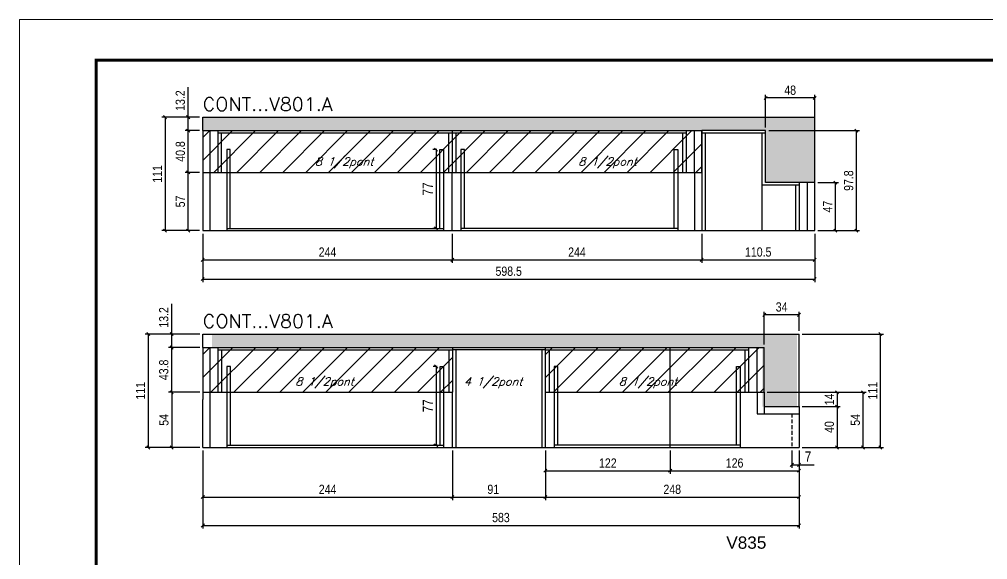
# Model space of a CAD drawing. Extents: x -20960 to -5926, y -2106 to 21915.
# Drawn here: x -9023 to -8077, y 20238 to 20767 of the extents above; entities that cross this region are included whole.
import ezdxf

# ---------------------------------------------------------------- set-up
doc = ezdxf.new("R2010")
doc.units = 0
doc.linetypes.add('DASHED', pattern=[0.75, 0.5, -0.25])
doc.linetypes.add('HIDDEN', pattern=[0.375, 0.25, -0.125])
for name, color, linetype in [('5', 5, 'Continuous'), ('COTA', 241, 'Continuous'), ('Painéis', 200, 'Continuous'), ('Reaproveitamento', 251, 'Continuous'), ('SARR_2.2x7', 40, 'Continuous'), ('SARR_3.5x7', 81, 'Continuous'), ('texto', 7, 'Continuous')]:
    doc.layers.add(name, color=color, linetype=linetype)
for name, color, linetype, lineweight in [('Folhas', 255, 'Continuous', 9), ('SARRAFO DE PRESSAO', 251, 'DASHED', 9), ('Texto Seção', 7, 'Continuous', 15)]:
    doc.layers.add(name, color=color, linetype=linetype, lineweight=lineweight)
doc.styles.add('COTA TECNICA', font='techl___.ttf', dxfattribs={"height": 10})
doc.styles.add('COTA TECNICA-50', font='techl___.ttf', dxfattribs={"height": 9})
doc.styles.add('REGUA-120', font='ROMANS.shx', dxfattribs={"height": 15})
doc.styles.add('Romans', font='romans.shx')
doc.styles.get("Standard").update_dxf_attribs({"font": 'arial.ttf'})
doc.dimstyles.new('COTA PAINEL-50', dxfattribs={"dimtxt": 9, "dimasz": 3, "dimexe": 3, "dimexo": 3, "dimgap": 3, "dimtad": 1, "dimdec": 1, "dimzin": 12, "dimdsep": 46, "dimtxsty": 'COTA TECNICA-50', "dimblk1": 'OBLIQUE', "dimblk2": 'OBLIQUE', "dimsah": 1, "dimcen": 0.9, "dimclrd": 4, "dimclre": 4, "dimclrt": 240, "dimadec": 1, "dimazin": 3, "dimtfac": 1, "dimtdec": 1, "dimtmove": 0, "dimatfit": 3, "dimfxl": 1, "dimtolj": 1, "dimtzin": 12, "dimarcsym": 0})
doc.dimstyles.new('PAINEL', dxfattribs={"dimtxt": 10, "dimasz": 3, "dimexe": 3, "dimexo": 3, "dimgap": 3, "dimtad": 1, "dimdec": 1, "dimzin": 12, "dimdsep": 46, "dimtxsty": 'COTA TECNICA', "dimblk1": 'OBLIQUE', "dimblk2": 'OBLIQUE', "dimsah": 1, "dimcen": 0.9, "dimclrd": 4, "dimclre": 4, "dimclrt": 240, "dimadec": 1, "dimazin": 3, "dimtfac": 1, "dimtdec": 1, "dimtmove": 0, "dimatfit": 3, "dimfxl": 1, "dimtolj": 1, "dimtzin": 12, "dimarcsym": 0})

# ---------------------------------------------------------------- blocks, each defined once
blk = doc.blocks.new('9999999999')
at = {"layer": 'Folhas'}
blk.add_lwpolyline([(98138.98, 34190.21), (99623.98, 34190.21), (99623.98, 35240.21), (98138.98, 35240.21)], close=True, dxfattribs=at)
at = {"layer": 'Folhas', "color": 30, "const_width": 3}
blk.add_lwpolyline([(98213.98, 34230.21), (99583.98, 34230.21), (99583.98, 35200.21), (98213.98, 35200.21)], close=True, dxfattribs=at)
blk = doc.blocks.new('_Oblique')
at = {"color": 0, "linetype": 'ByBlock', "lineweight": -2}
blk.add_line((-0.5, -0.5), (0.5, 0.5), dxfattribs=at)
blk = doc.blocks.new('*D514')
at = {"layer": 'COTA', "color": 4, "lineweight": -2, "transparency": 16777216}
for p, q in [((-8844.23, 20557.12), (-8844.23, 20528.55)), ((-8600.23, 20557.12), (-8600.23, 20528.55)), ((-8844.23, 20531.55), (-8600.23, 20531.55))]:
    blk.add_line(p, q, dxfattribs=at)
at = {"layer": 'Defpoints', "color": 0, "transparency": 16777216}
for p in [(-8844.23, 20560.12), (-8600.23, 20560.12), (-8600.23, 20531.55)]:
    blk.add_point(p, dxfattribs=at)
at = {"layer": 'COTA', "color": 4, "lineweight": -2, "transparency": 16777216, "xscale": 3, "yscale": 3, "zscale": 3, "rotation": 180}
blk.add_blockref('_Oblique', (-8844.23, 20531.55), dxfattribs=at)
at = {"layer": 'COTA', "color": 4, "lineweight": -2, "transparency": 16777216, "xscale": 3, "yscale": 3, "zscale": 3}
blk.add_blockref('_Oblique', (-8600.23, 20531.55), dxfattribs=at)
at = {"layer": 'COTA', "color": 240, "transparency": 16777216, "insert": (-8722.23, 20539.12), "char_height": 9, "attachment_point": 5, "style": 'COTA TECNICA-50'}
blk.add_mtext('\\A1;244', dxfattribs=at)
blk = doc.blocks.new('*D515')
at = {"layer": 'COTA', "color": 4, "lineweight": -2, "transparency": 16777216}
for p, q in [((-8600.23, 20557.12), (-8600.23, 20528.55)), ((-8356.23, 20557.12), (-8356.23, 20528.55)), ((-8600.23, 20531.55), (-8356.23, 20531.55))]:
    blk.add_line(p, q, dxfattribs=at)
at = {"layer": 'Defpoints', "color": 0, "transparency": 16777216}
for p in [(-8600.23, 20560.12), (-8356.23, 20560.12), (-8356.23, 20531.55)]:
    blk.add_point(p, dxfattribs=at)
at = {"layer": 'COTA', "color": 4, "lineweight": -2, "transparency": 16777216, "xscale": 3, "yscale": 3, "zscale": 3, "rotation": 180}
blk.add_blockref('_Oblique', (-8600.23, 20531.55), dxfattribs=at)
at = {"layer": 'COTA', "color": 4, "lineweight": -2, "transparency": 16777216, "xscale": 3, "yscale": 3, "zscale": 3}
blk.add_blockref('_Oblique', (-8356.23, 20531.55), dxfattribs=at)
at = {"layer": 'COTA', "color": 240, "transparency": 16777216, "insert": (-8478.23, 20539.12), "char_height": 9, "attachment_point": 5, "style": 'COTA TECNICA-50'}
blk.add_mtext('\\A1;244', dxfattribs=at)
blk = doc.blocks.new('*D542')
at = {"layer": 'COTA', "color": 4, "lineweight": -2, "ltscale": 25, "transparency": 16777216}
for p, q in [((-8615.23, 20639.32), (-8619.06, 20639.32)), ((-8616.06, 20639.32), (-8616.06, 20562.32)), ((-8615.23, 20562.32), (-8619.06, 20562.32))]:
    blk.add_line(p, q, dxfattribs=at)
at = {"layer": 'Defpoints', "color": 0, "ltscale": 25, "transparency": 16777216}
for p in [(-8612.23, 20639.32), (-8616.06, 20562.32), (-8612.23, 20562.32)]:
    blk.add_point(p, dxfattribs=at)
at = {"layer": 'COTA', "color": 4, "lineweight": -2, "ltscale": 25, "transparency": 16777216, "xscale": 3, "yscale": 3, "zscale": 3}
for p, rotation in [((-8616.06, 20639.32), 90), ((-8616.06, 20562.32), 270)]:
    blk.add_blockref('_Oblique', p, dxfattribs=dict(at, rotation=rotation))
at = {"layer": 'COTA', "color": 240, "ltscale": 25, "transparency": 16777216, "insert": (-8624.13, 20600.82), "char_height": 10, "attachment_point": 5, "rotation": 90, "style": 'COTA TECNICA'}
blk.add_mtext('\\A1;77', dxfattribs=at)
blk = doc.blocks.new('*D516')
at = {"layer": 'COTA', "color": 4, "lineweight": -2, "transparency": 16777216}
for p, q in [((-8844.09, 20344.94), (-8844.09, 20296.38)), ((-8600.09, 20344.94), (-8600.09, 20296.38)), ((-8844.09, 20299.38), (-8600.09, 20299.38))]:
    blk.add_line(p, q, dxfattribs=at)
at = {"layer": 'Defpoints', "color": 0, "transparency": 16777216}
for p in [(-8844.09, 20347.94), (-8600.09, 20347.94), (-8600.09, 20299.38)]:
    blk.add_point(p, dxfattribs=at)
at = {"layer": 'COTA', "color": 4, "lineweight": -2, "transparency": 16777216, "xscale": 3, "yscale": 3, "zscale": 3, "rotation": 180}
blk.add_blockref('_Oblique', (-8844.09, 20299.38), dxfattribs=at)
at = {"layer": 'COTA', "color": 4, "lineweight": -2, "transparency": 16777216, "xscale": 3, "yscale": 3, "zscale": 3}
blk.add_blockref('_Oblique', (-8600.09, 20299.38), dxfattribs=at)
at = {"layer": 'COTA', "color": 240, "transparency": 16777216, "insert": (-8722.09, 20306.95), "char_height": 9, "attachment_point": 5, "style": 'COTA TECNICA-50'}
blk.add_mtext('\\A1;244', dxfattribs=at)
blk = doc.blocks.new('*D517')
at = {"layer": 'COTA', "color": 4, "lineweight": -2, "transparency": 16777216}
for p, q in [((-8509.06, 20344.94), (-8509.06, 20296.38)), ((-8261.09, 20344.94), (-8261.09, 20296.38)), ((-8509.06, 20299.38), (-8261.09, 20299.38))]:
    blk.add_line(p, q, dxfattribs=at)
at = {"layer": 'Defpoints', "color": 0, "transparency": 16777216}
for p in [(-8509.06, 20347.94), (-8261.09, 20347.94), (-8261.09, 20299.38)]:
    blk.add_point(p, dxfattribs=at)
at = {"layer": 'COTA', "color": 4, "lineweight": -2, "transparency": 16777216, "xscale": 3, "yscale": 3, "zscale": 3, "rotation": 180}
blk.add_blockref('_Oblique', (-8509.06, 20299.38), dxfattribs=at)
at = {"layer": 'COTA', "color": 4, "lineweight": -2, "transparency": 16777216, "xscale": 3, "yscale": 3, "zscale": 3}
blk.add_blockref('_Oblique', (-8261.09, 20299.38), dxfattribs=at)
at = {"layer": 'COTA', "color": 240, "transparency": 16777216, "insert": (-8385.07, 20306.97), "char_height": 9, "attachment_point": 5, "style": 'COTA TECNICA-50'}
blk.add_mtext('\\A1;248', dxfattribs=at)
blk = doc.blocks.new('*D543')
at = {"layer": 'COTA', "color": 4, "lineweight": -2, "ltscale": 25, "transparency": 16777216}
for p, q in [((-8615.09, 20427.14), (-8618.91, 20427.14)), ((-8615.91, 20427.14), (-8615.91, 20350.14)), ((-8615.09, 20350.14), (-8618.91, 20350.14))]:
    blk.add_line(p, q, dxfattribs=at)
at = {"layer": 'Defpoints', "color": 0, "ltscale": 25, "transparency": 16777216}
for p in [(-8612.09, 20427.14), (-8615.91, 20350.14), (-8612.09, 20350.14)]:
    blk.add_point(p, dxfattribs=at)
at = {"layer": 'COTA', "color": 4, "lineweight": -2, "ltscale": 25, "transparency": 16777216, "xscale": 3, "yscale": 3, "zscale": 3}
for p, rotation in [((-8615.91, 20427.14), 90), ((-8615.91, 20350.14), 270)]:
    blk.add_blockref('_Oblique', p, dxfattribs=dict(at, rotation=rotation))
at = {"layer": 'COTA', "color": 240, "ltscale": 25, "transparency": 16777216, "insert": (-8623.99, 20388.64), "char_height": 10, "attachment_point": 5, "rotation": 90, "style": 'COTA TECNICA'}
blk.add_mtext('\\A1;77', dxfattribs=at)
blk = doc.blocks.new('*D544')
at = {"layer": 'COTA', "color": 4, "lineweight": -2, "transparency": 16777216}
for p, q in [((-8844.23, 20557.12), (-8844.23, 20509.73)), ((-8245.73, 20557.12), (-8245.73, 20509.73)), ((-8844.23, 20512.73), (-8245.73, 20512.73))]:
    blk.add_line(p, q, dxfattribs=at)
at = {"layer": 'Defpoints', "color": 0, "transparency": 16777216}
for p in [(-8844.23, 20560.12), (-8245.73, 20560.12), (-8245.73, 20512.73)]:
    blk.add_point(p, dxfattribs=at)
at = {"layer": 'COTA', "color": 4, "lineweight": -2, "transparency": 16777216, "xscale": 3, "yscale": 3, "zscale": 3, "rotation": 180}
blk.add_blockref('_Oblique', (-8844.23, 20512.73), dxfattribs=at)
at = {"layer": 'COTA', "color": 4, "lineweight": -2, "transparency": 16777216, "xscale": 3, "yscale": 3, "zscale": 3}
blk.add_blockref('_Oblique', (-8245.73, 20512.73), dxfattribs=at)
at = {"layer": 'COTA', "color": 240, "transparency": 16777216, "insert": (-8544.98, 20520.35), "char_height": 9, "attachment_point": 5, "style": 'COTA TECNICA-50'}
blk.add_mtext('\\A1;598.5', dxfattribs=at)
blk = doc.blocks.new('*D545')
at = {"layer": 'COTA', "color": 4, "lineweight": -2, "transparency": 16777216}
for p, q in [((-8356.23, 20557.12), (-8356.23, 20528.55)), ((-8245.73, 20557.12), (-8245.73, 20528.55)), ((-8356.23, 20531.55), (-8245.73, 20531.55))]:
    blk.add_line(p, q, dxfattribs=at)
at = {"layer": 'Defpoints', "color": 0, "transparency": 16777216}
for p in [(-8356.23, 20560.12), (-8245.73, 20560.12), (-8245.73, 20531.55)]:
    blk.add_point(p, dxfattribs=at)
at = {"layer": 'COTA', "color": 4, "lineweight": -2, "transparency": 16777216, "xscale": 3, "yscale": 3, "zscale": 3, "rotation": 180}
blk.add_blockref('_Oblique', (-8356.23, 20531.55), dxfattribs=at)
at = {"layer": 'COTA', "color": 4, "lineweight": -2, "transparency": 16777216, "xscale": 3, "yscale": 3, "zscale": 3}
blk.add_blockref('_Oblique', (-8245.73, 20531.55), dxfattribs=at)
at = {"layer": 'COTA', "color": 240, "transparency": 16777216, "insert": (-8300.98, 20539.15), "char_height": 9, "attachment_point": 5, "style": 'COTA TECNICA-50'}
blk.add_mtext('\\A1;110.5', dxfattribs=at)
blk = doc.blocks.new('*D546')
at = {"layer": 'COTA', "color": 4, "lineweight": -2, "transparency": 16777216}
for p, q in [((-8290.73, 20657.92), (-8201.91, 20657.92)), ((-8204.91, 20560.12), (-8204.91, 20657.92)), ((-8242.73, 20560.12), (-8201.91, 20560.12))]:
    blk.add_line(p, q, dxfattribs=at)
at = {"layer": 'Defpoints', "color": 0, "transparency": 16777216}
for p in [(-8293.73, 20657.92), (-8204.91, 20657.92), (-8245.73, 20560.12)]:
    blk.add_point(p, dxfattribs=at)
at = {"layer": 'COTA', "color": 4, "lineweight": -2, "transparency": 16777216, "xscale": 3, "yscale": 3, "zscale": 3}
for p, rotation in [((-8204.91, 20657.92), 90), ((-8204.91, 20560.12), 270)]:
    blk.add_blockref('_Oblique', p, dxfattribs=dict(at, rotation=rotation))
at = {"layer": 'COTA', "color": 240, "transparency": 16777216, "insert": (-8212.5, 20609.02), "char_height": 9, "attachment_point": 5, "rotation": 90, "style": 'COTA TECNICA-50'}
blk.add_mtext('\\A1;97.8', dxfattribs=at)
blk = doc.blocks.new('*D547')
at = {"layer": 'COTA', "color": 4, "lineweight": -2, "transparency": 16777216}
for p, q in [((-8847.09, 20445.74), (-8877.55, 20445.74)), ((-8874.55, 20401.94), (-8874.55, 20445.74)), ((-8847.09, 20401.94), (-8877.55, 20401.94))]:
    blk.add_line(p, q, dxfattribs=at)
at = {"layer": 'Defpoints', "color": 0, "transparency": 16777216}
for p in [(-8874.55, 20445.74), (-8844.09, 20445.74), (-8844.09, 20401.94)]:
    blk.add_point(p, dxfattribs=at)
at = {"layer": 'COTA', "color": 4, "lineweight": -2, "transparency": 16777216, "xscale": 3, "yscale": 3, "zscale": 3}
for p, rotation in [((-8874.55, 20445.74), 90), ((-8874.55, 20401.94), 270)]:
    blk.add_blockref('_Oblique', p, dxfattribs=dict(at, rotation=rotation))
at = {"layer": 'COTA', "color": 240, "transparency": 16777216, "insert": (-8882.27, 20423.84), "char_height": 9, "attachment_point": 5, "rotation": 90, "style": 'COTA TECNICA-50'}
blk.add_mtext('\\A1;43.8', dxfattribs=at)
blk = doc.blocks.new('*D548')
at = {"layer": 'COTA', "color": 4, "lineweight": -2, "transparency": 16777216}
for p, q in [((-8847.23, 20617.12), (-8861.44, 20617.12)), ((-8858.44, 20560.12), (-8858.44, 20617.12)), ((-8847.23, 20560.12), (-8861.44, 20560.12))]:
    blk.add_line(p, q, dxfattribs=at)
at = {"layer": 'Defpoints', "color": 0, "transparency": 16777216}
for p in [(-8858.44, 20617.12), (-8844.23, 20617.12), (-8844.23, 20560.12)]:
    blk.add_point(p, dxfattribs=at)
at = {"layer": 'COTA', "color": 4, "lineweight": -2, "transparency": 16777216, "xscale": 3, "yscale": 3, "zscale": 3}
for p, rotation in [((-8858.44, 20617.12), 90), ((-8858.44, 20560.12), 270)]:
    blk.add_blockref('_Oblique', p, dxfattribs=dict(at, rotation=rotation))
at = {"layer": 'COTA', "color": 240, "transparency": 16777216, "insert": (-8866.03, 20588.62), "char_height": 9, "attachment_point": 5, "rotation": 90, "style": 'COTA TECNICA-50'}
blk.add_mtext('\\A1;57', dxfattribs=at)
blk = doc.blocks.new('*D549')
at = {"layer": 'COTA', "color": 4, "lineweight": -2, "transparency": 16777216}
for p, q in [((-8847.23, 20657.92), (-8861.44, 20657.92)), ((-8858.44, 20617.12), (-8858.44, 20657.92)), ((-8847.23, 20617.12), (-8861.44, 20617.12))]:
    blk.add_line(p, q, dxfattribs=at)
at = {"layer": 'Defpoints', "color": 0, "transparency": 16777216}
for p in [(-8858.44, 20657.92), (-8844.23, 20657.92), (-8844.23, 20617.12)]:
    blk.add_point(p, dxfattribs=at)
at = {"layer": 'COTA', "color": 4, "lineweight": -2, "transparency": 16777216, "xscale": 3, "yscale": 3, "zscale": 3}
for p, rotation in [((-8858.44, 20657.92), 90), ((-8858.44, 20617.12), 270)]:
    blk.add_blockref('_Oblique', p, dxfattribs=dict(at, rotation=rotation))
at = {"layer": 'COTA', "color": 240, "transparency": 16777216, "insert": (-8866.05, 20637.52), "char_height": 9, "attachment_point": 5, "rotation": 90, "style": 'COTA TECNICA-50'}
blk.add_mtext('\\A1;40.8', dxfattribs=at)
blk = doc.blocks.new('*D550')
at = {"layer": 'COTA', "color": 4, "lineweight": -2, "transparency": 16777216}
for p, q in [((-8858.44, 20671.12), (-8858.44, 20700.58)), ((-8847.23, 20671.12), (-8861.44, 20671.12)), ((-8858.44, 20657.92), (-8858.44, 20671.12)), ((-8847.23, 20657.92), (-8861.44, 20657.92))]:
    blk.add_line(p, q, dxfattribs=at)
at = {"layer": 'Defpoints', "color": 0, "transparency": 16777216}
for p in [(-8858.44, 20671.12), (-8844.23, 20671.12), (-8844.23, 20657.92)]:
    blk.add_point(p, dxfattribs=at)
at = {"layer": 'COTA', "color": 4, "lineweight": -2, "transparency": 16777216, "xscale": 3, "yscale": 3, "zscale": 3}
for p, rotation in [((-8858.44, 20671.12), 90), ((-8858.44, 20657.92), 270)]:
    blk.add_blockref('_Oblique', p, dxfattribs=dict(at, rotation=rotation))
at = {"layer": 'COTA', "color": 240, "transparency": 16777216, "insert": (-8866.13, 20687.35), "char_height": 9, "attachment_point": 5, "rotation": 90, "style": 'COTA TECNICA-50'}
blk.add_mtext('\\A1;13.2', dxfattribs=at)
blk = doc.blocks.new('*D522')
at = {"layer": 'COTA', "color": 4, "lineweight": -2, "transparency": 16777216}
for p, q in [((-8847.23, 20671.12), (-8884.05, 20671.12)), ((-8881.05, 20671.12), (-8881.05, 20560.12)), ((-8847.23, 20560.12), (-8884.05, 20560.12))]:
    blk.add_line(p, q, dxfattribs=at)
at = {"layer": 'Defpoints', "color": 0, "transparency": 16777216}
for p in [(-8844.23, 20671.12), (-8881.05, 20560.12), (-8844.23, 20560.12)]:
    blk.add_point(p, dxfattribs=at)
at = {"layer": 'COTA', "color": 4, "lineweight": -2, "transparency": 16777216, "xscale": 3, "yscale": 3, "zscale": 3}
for p, rotation in [((-8881.05, 20671.12), 90), ((-8881.05, 20560.12), 270)]:
    blk.add_blockref('_Oblique', p, dxfattribs=dict(at, rotation=rotation))
at = {"layer": 'COTA', "color": 240, "transparency": 16777216, "insert": (-8888.6, 20615.62), "char_height": 9, "attachment_point": 5, "rotation": 90, "style": 'COTA TECNICA-50'}
blk.add_mtext('\\A1;111', dxfattribs=at)
blk = doc.blocks.new('*D551')
at = {"layer": 'COTA', "color": 4, "lineweight": -2, "transparency": 16777216}
for p, q in [((-8242.73, 20607.12), (-8222.54, 20607.12)), ((-8225.54, 20560.12), (-8225.54, 20607.12)), ((-8242.73, 20560.12), (-8222.54, 20560.12))]:
    blk.add_line(p, q, dxfattribs=at)
at = {"layer": 'Defpoints', "color": 0, "transparency": 16777216}
for p in [(-8245.73, 20607.12), (-8225.54, 20607.12), (-8245.73, 20560.12)]:
    blk.add_point(p, dxfattribs=at)
at = {"layer": 'COTA', "color": 4, "lineweight": -2, "transparency": 16777216, "xscale": 3, "yscale": 3, "zscale": 3}
for p, rotation in [((-8225.54, 20607.12), 90), ((-8225.54, 20560.12), 270)]:
    blk.add_blockref('_Oblique', p, dxfattribs=dict(at, rotation=rotation))
at = {"layer": 'COTA', "color": 240, "transparency": 16777216, "insert": (-8233.11, 20583.62), "char_height": 9, "attachment_point": 5, "rotation": 90, "style": 'COTA TECNICA-50'}
blk.add_mtext('\\A1;47', dxfattribs=at)
blk = doc.blocks.new('*D523')
at = {"layer": 'COTA', "color": 4, "lineweight": -2, "transparency": 16777216}
for p, q in [((-8293.73, 20660.92), (-8293.73, 20692.87)), ((-8245.73, 20689.87), (-8293.73, 20689.87)), ((-8245.73, 20610.12), (-8245.73, 20692.87))]:
    blk.add_line(p, q, dxfattribs=at)
at = {"layer": 'Defpoints', "color": 0, "transparency": 16777216}
for p in [(-8293.73, 20689.87), (-8293.73, 20657.92), (-8245.73, 20607.12)]:
    blk.add_point(p, dxfattribs=at)
at = {"layer": 'COTA', "color": 4, "lineweight": -2, "transparency": 16777216, "xscale": 3, "yscale": 3, "zscale": 3, "rotation": 180}
blk.add_blockref('_Oblique', (-8293.73, 20689.87), dxfattribs=at)
at = {"layer": 'COTA', "color": 4, "lineweight": -2, "transparency": 16777216, "xscale": 3, "yscale": 3, "zscale": 3}
blk.add_blockref('_Oblique', (-8245.73, 20689.87), dxfattribs=at)
at = {"layer": 'COTA', "color": 240, "transparency": 16777216, "insert": (-8269.73, 20697.46), "char_height": 9, "attachment_point": 5, "style": 'COTA TECNICA-50'}
blk.add_mtext('\\A1;48', dxfattribs=at)
blk = doc.blocks.new('*D560')
at = {"layer": 'COTA', "color": 4, "lineweight": -2, "transparency": 16777216}
for p, q in [((-8844.09, 20344.94), (-8844.09, 20268.62)), ((-8261.09, 20344.94), (-8261.09, 20268.62)), ((-8844.09, 20271.62), (-8261.09, 20271.62))]:
    blk.add_line(p, q, dxfattribs=at)
at = {"layer": 'Defpoints', "color": 0, "transparency": 16777216}
for p in [(-8844.09, 20347.94), (-8261.09, 20347.94), (-8261.09, 20271.62)]:
    blk.add_point(p, dxfattribs=at)
at = {"layer": 'COTA', "color": 4, "lineweight": -2, "transparency": 16777216, "xscale": 3, "yscale": 3, "zscale": 3, "rotation": 180}
blk.add_blockref('_Oblique', (-8844.09, 20271.62), dxfattribs=at)
at = {"layer": 'COTA', "color": 4, "lineweight": -2, "transparency": 16777216, "xscale": 3, "yscale": 3, "zscale": 3}
blk.add_blockref('_Oblique', (-8261.09, 20271.62), dxfattribs=at)
at = {"layer": 'COTA', "color": 240, "transparency": 16777216, "insert": (-8552.59, 20279.34), "char_height": 9, "attachment_point": 5, "style": 'COTA TECNICA-50'}
blk.add_mtext('\\A1;583', dxfattribs=at)
blk = doc.blocks.new('*D525')
at = {"layer": 'COTA', "color": 4, "lineweight": -2, "transparency": 16777216}
for p, q in [((-8600.09, 20344.94), (-8600.09, 20296.38)), ((-8509.06, 20344.94), (-8509.06, 20296.38)), ((-8600.09, 20299.38), (-8509.06, 20299.38))]:
    blk.add_line(p, q, dxfattribs=at)
at = {"layer": 'Defpoints', "color": 0, "transparency": 16777216}
for p in [(-8600.09, 20347.94), (-8509.06, 20347.94), (-8509.06, 20299.38)]:
    blk.add_point(p, dxfattribs=at)
at = {"layer": 'COTA', "color": 4, "lineweight": -2, "transparency": 16777216, "xscale": 3, "yscale": 3, "zscale": 3, "rotation": 180}
blk.add_blockref('_Oblique', (-8600.09, 20299.38), dxfattribs=at)
at = {"layer": 'COTA', "color": 4, "lineweight": -2, "transparency": 16777216, "xscale": 3, "yscale": 3, "zscale": 3}
blk.add_blockref('_Oblique', (-8509.06, 20299.38), dxfattribs=at)
at = {"layer": 'COTA', "color": 240, "transparency": 16777216, "insert": (-8560.07, 20306.96), "char_height": 9, "attachment_point": 5, "style": 'COTA TECNICA-50'}
blk.add_mtext('\\A1;91', dxfattribs=at)
blk = doc.blocks.new('*D527')
at = {"layer": 'COTA', "color": 4, "lineweight": -2, "transparency": 16777216}
for p, q in [((-8295.09, 20448.74), (-8295.09, 20480.7)), ((-8261.09, 20477.7), (-8295.09, 20477.7)), ((-8261.09, 20461.94), (-8261.09, 20480.7))]:
    blk.add_line(p, q, dxfattribs=at)
at = {"layer": 'Defpoints', "color": 0, "transparency": 16777216}
for p in [(-8295.09, 20477.7), (-8261.09, 20458.94), (-8295.09, 20445.74)]:
    blk.add_point(p, dxfattribs=at)
at = {"layer": 'COTA', "color": 4, "lineweight": -2, "transparency": 16777216, "xscale": 3, "yscale": 3, "zscale": 3, "rotation": 180}
blk.add_blockref('_Oblique', (-8295.09, 20477.7), dxfattribs=at)
at = {"layer": 'COTA', "color": 4, "lineweight": -2, "transparency": 16777216, "xscale": 3, "yscale": 3, "zscale": 3}
blk.add_blockref('_Oblique', (-8261.09, 20477.7), dxfattribs=at)
at = {"layer": 'COTA', "color": 240, "transparency": 16777216, "insert": (-8278.09, 20485.39), "char_height": 9, "attachment_point": 5, "style": 'COTA TECNICA-50'}
blk.add_mtext('\\A1;34', dxfattribs=at)
blk = doc.blocks.new('*D586')
at = {"layer": 'COTA', "color": 4, "lineweight": -2, "transparency": 16777216}
for p, q in [((-8874.55, 20458.94), (-8874.55, 20488.4)), ((-8847.09, 20458.94), (-8877.55, 20458.94)), ((-8874.55, 20445.74), (-8874.55, 20458.94)), ((-8847.09, 20445.74), (-8877.55, 20445.74))]:
    blk.add_line(p, q, dxfattribs=at)
at = {"layer": 'Defpoints', "color": 0, "transparency": 16777216}
for p in [(-8874.55, 20458.94), (-8844.09, 20458.94), (-8844.09, 20445.74)]:
    blk.add_point(p, dxfattribs=at)
at = {"layer": 'COTA', "color": 4, "lineweight": -2, "transparency": 16777216, "xscale": 3, "yscale": 3, "zscale": 3}
for p, rotation in [((-8874.55, 20458.94), 90), ((-8874.55, 20445.74), 270)]:
    blk.add_blockref('_Oblique', p, dxfattribs=dict(at, rotation=rotation))
at = {"layer": 'COTA', "color": 240, "transparency": 16777216, "insert": (-8882.25, 20475.17), "char_height": 9, "attachment_point": 5, "rotation": 90, "style": 'COTA TECNICA-50'}
blk.add_mtext('\\A1;13.2', dxfattribs=at)
blk = doc.blocks.new('*D587')
at = {"layer": 'COTA', "color": 4, "lineweight": -2, "transparency": 16777216}
for p, q in [((-8847.09, 20458.94), (-8900.49, 20458.94)), ((-8897.49, 20458.94), (-8897.49, 20347.94)), ((-8847.09, 20347.94), (-8900.49, 20347.94))]:
    blk.add_line(p, q, dxfattribs=at)
at = {"layer": 'Defpoints', "color": 0, "transparency": 16777216}
for p in [(-8844.09, 20458.94), (-8897.49, 20347.94), (-8844.09, 20347.94)]:
    blk.add_point(p, dxfattribs=at)
at = {"layer": 'COTA', "color": 4, "lineweight": -2, "transparency": 16777216, "xscale": 3, "yscale": 3, "zscale": 3}
for p, rotation in [((-8897.49, 20458.94), 90), ((-8897.49, 20347.94), 270)]:
    blk.add_blockref('_Oblique', p, dxfattribs=dict(at, rotation=rotation))
at = {"layer": 'COTA', "color": 240, "transparency": 16777216, "insert": (-8905.05, 20403.44), "char_height": 9, "attachment_point": 5, "rotation": 90, "style": 'COTA TECNICA-50'}
blk.add_mtext('\\A1;111', dxfattribs=at)
blk = doc.blocks.new('*D528')
at = {"layer": 'COTA', "color": 4, "lineweight": -2, "transparency": 16777216}
for p, q in [((-8847.09, 20401.94), (-8877.55, 20401.94)), ((-8874.55, 20401.94), (-8874.55, 20347.94)), ((-8847.09, 20347.94), (-8877.55, 20347.94))]:
    blk.add_line(p, q, dxfattribs=at)
at = {"layer": 'Defpoints', "color": 0, "transparency": 16777216}
for p in [(-8844.09, 20401.94), (-8874.55, 20347.94), (-8844.09, 20347.94)]:
    blk.add_point(p, dxfattribs=at)
at = {"layer": 'COTA', "color": 4, "lineweight": -2, "transparency": 16777216, "xscale": 3, "yscale": 3, "zscale": 3}
for p, rotation in [((-8874.55, 20401.94), 90), ((-8874.55, 20347.94), 270)]:
    blk.add_blockref('_Oblique', p, dxfattribs=dict(at, rotation=rotation))
at = {"layer": 'COTA', "color": 240, "transparency": 16777216, "insert": (-8882.15, 20374.94), "char_height": 9, "attachment_point": 5, "rotation": 90, "style": 'COTA TECNICA-50'}
blk.add_mtext('\\A1;54', dxfattribs=at)
blk = doc.blocks.new('*D529')
at = {"layer": 'COTA', "color": 4, "lineweight": -2, "transparency": 16777216}
for p, q in [((-8292.09, 20401.94), (-8220.85, 20401.94)), ((-8223.85, 20401.94), (-8223.85, 20387.94)), ((-8258.09, 20387.94), (-8220.85, 20387.94))]:
    blk.add_line(p, q, dxfattribs=at)
at = {"layer": 'Defpoints', "color": 0, "transparency": 16777216}
for p in [(-8295.09, 20401.94), (-8261.09, 20387.94), (-8223.85, 20387.94)]:
    blk.add_point(p, dxfattribs=at)
at = {"layer": 'COTA', "color": 4, "lineweight": -2, "transparency": 16777216, "xscale": 3, "yscale": 3, "zscale": 3}
for p, rotation in [((-8223.85, 20401.94), 90), ((-8223.85, 20387.94), 270)]:
    blk.add_blockref('_Oblique', p, dxfattribs=dict(at, rotation=rotation))
at = {"layer": 'COTA', "color": 240, "transparency": 16777216, "insert": (-8231.42, 20394.94), "char_height": 9, "attachment_point": 5, "rotation": 90, "style": 'COTA TECNICA-50'}
blk.add_mtext('\\A1;14', dxfattribs=at)
blk = doc.blocks.new('*D588')
at = {"layer": 'COTA', "color": 4, "lineweight": -2, "transparency": 16777216}
for p, q in [((-8258.09, 20387.94), (-8220.85, 20387.94)), ((-8223.85, 20387.94), (-8223.85, 20347.94)), ((-8258.09, 20347.94), (-8220.85, 20347.94))]:
    blk.add_line(p, q, dxfattribs=at)
at = {"layer": 'Defpoints', "color": 0, "transparency": 16777216}
for p in [(-8261.09, 20387.94), (-8261.09, 20347.94), (-8223.85, 20347.94)]:
    blk.add_point(p, dxfattribs=at)
at = {"layer": 'COTA', "color": 4, "lineweight": -2, "transparency": 16777216, "xscale": 3, "yscale": 3, "zscale": 3}
for p, rotation in [((-8223.85, 20387.94), 90), ((-8223.85, 20347.94), 270)]:
    blk.add_blockref('_Oblique', p, dxfattribs=dict(at, rotation=rotation))
at = {"layer": 'COTA', "color": 240, "transparency": 16777216, "insert": (-8231.45, 20367.94), "char_height": 9, "attachment_point": 5, "rotation": 90, "style": 'COTA TECNICA-50'}
blk.add_mtext('\\A1;40', dxfattribs=at)
blk = doc.blocks.new('*D530')
at = {"layer": 'COTA', "color": 4, "lineweight": -2, "transparency": 16777216}
for p, q in [((-8292.09, 20401.94), (-8195.42, 20401.94)), ((-8198.42, 20347.94), (-8198.42, 20401.94)), ((-8258.09, 20347.94), (-8195.42, 20347.94))]:
    blk.add_line(p, q, dxfattribs=at)
at = {"layer": 'Defpoints', "color": 0, "transparency": 16777216}
for p in [(-8295.09, 20401.94), (-8198.42, 20401.94), (-8261.09, 20347.94)]:
    blk.add_point(p, dxfattribs=at)
at = {"layer": 'COTA', "color": 4, "lineweight": -2, "transparency": 16777216, "xscale": 3, "yscale": 3, "zscale": 3}
for p, rotation in [((-8198.42, 20401.94), 90), ((-8198.42, 20347.94), 270)]:
    blk.add_blockref('_Oblique', p, dxfattribs=dict(at, rotation=rotation))
at = {"layer": 'COTA', "color": 240, "transparency": 16777216, "insert": (-8206.02, 20374.94), "char_height": 9, "attachment_point": 5, "rotation": 90, "style": 'COTA TECNICA-50'}
blk.add_mtext('\\A1;54', dxfattribs=at)
blk = doc.blocks.new('*D589')
at = {"layer": 'COTA', "color": 4, "lineweight": -2, "transparency": 16777216}
for p, q in [((-8258.09, 20458.94), (-8178.55, 20458.94)), ((-8181.55, 20347.94), (-8181.55, 20458.94)), ((-8258.09, 20347.94), (-8178.55, 20347.94))]:
    blk.add_line(p, q, dxfattribs=at)
at = {"layer": 'Defpoints', "color": 0, "transparency": 16777216}
for p in [(-8261.09, 20458.94), (-8181.55, 20458.94), (-8261.09, 20347.94)]:
    blk.add_point(p, dxfattribs=at)
at = {"layer": 'COTA', "color": 4, "lineweight": -2, "transparency": 16777216, "xscale": 3, "yscale": 3, "zscale": 3}
for p, rotation in [((-8181.55, 20458.94), 90), ((-8181.55, 20347.94), 270)]:
    blk.add_blockref('_Oblique', p, dxfattribs=dict(at, rotation=rotation))
at = {"layer": 'COTA', "color": 240, "transparency": 16777216, "insert": (-8189.1, 20403.44), "char_height": 9, "attachment_point": 5, "rotation": 90, "style": 'COTA TECNICA-50'}
blk.add_mtext('\\A1;111', dxfattribs=at)
blk = doc.blocks.new('*D590')
at = {"layer": 'COTA', "color": 4, "lineweight": -2, "transparency": 16777216}
for p, q in [((-8509.06, 20344.94), (-8509.06, 20322.17)), ((-8387.06, 20344.94), (-8387.06, 20322.17)), ((-8509.06, 20325.17), (-8387.06, 20325.17))]:
    blk.add_line(p, q, dxfattribs=at)
at = {"layer": 'Defpoints', "color": 0, "transparency": 16777216}
for p in [(-8509.06, 20347.94), (-8387.06, 20347.94), (-8387.06, 20325.17)]:
    blk.add_point(p, dxfattribs=at)
at = {"layer": 'COTA', "color": 4, "lineweight": -2, "transparency": 16777216, "xscale": 3, "yscale": 3, "zscale": 3, "rotation": 180}
blk.add_blockref('_Oblique', (-8509.06, 20325.17), dxfattribs=at)
at = {"layer": 'COTA', "color": 4, "lineweight": -2, "transparency": 16777216, "xscale": 3, "yscale": 3, "zscale": 3}
blk.add_blockref('_Oblique', (-8387.06, 20325.17), dxfattribs=at)
at = {"layer": 'COTA', "color": 240, "transparency": 16777216, "insert": (-8448.06, 20332.72), "char_height": 9, "attachment_point": 5, "style": 'COTA TECNICA-50'}
blk.add_mtext('\\A1;122', dxfattribs=at)
blk = doc.blocks.new('*D531')
at = {"layer": 'COTA', "color": 4, "lineweight": -2, "transparency": 16777216}
for p, q in [((-8387.06, 20344.94), (-8387.06, 20322.17)), ((-8261.09, 20344.94), (-8261.09, 20322.17)), ((-8387.06, 20325.17), (-8261.09, 20325.17))]:
    blk.add_line(p, q, dxfattribs=at)
at = {"layer": 'Defpoints', "color": 0, "transparency": 16777216}
for p in [(-8387.06, 20347.94), (-8261.09, 20347.94), (-8261.09, 20325.17)]:
    blk.add_point(p, dxfattribs=at)
at = {"layer": 'COTA', "color": 4, "lineweight": -2, "transparency": 16777216, "xscale": 3, "yscale": 3, "zscale": 3, "rotation": 180}
blk.add_blockref('_Oblique', (-8387.06, 20325.17), dxfattribs=at)
at = {"layer": 'COTA', "color": 4, "lineweight": -2, "transparency": 16777216, "xscale": 3, "yscale": 3, "zscale": 3}
blk.add_blockref('_Oblique', (-8261.09, 20325.17), dxfattribs=at)
at = {"layer": 'COTA', "color": 240, "transparency": 16777216, "insert": (-8324.07, 20332.76), "char_height": 9, "attachment_point": 5, "style": 'COTA TECNICA-50'}
blk.add_mtext('\\A1;126', dxfattribs=at)
blk = doc.blocks.new('*D1681')
at = {"layer": 'COTA', "color": 4, "lineweight": -2, "ltscale": 25, "transparency": 16777216}
for p, q in [((-8268.09, 20344.94), (-8268.09, 20327.94)), ((-8261.09, 20344.94), (-8261.09, 20327.94)), ((-8268.09, 20330.94), (-8261.09, 20330.94)), ((-8261.09, 20330.94), (-8246.35, 20330.94))]:
    blk.add_line(p, q, dxfattribs=at)
at = {"layer": 'Defpoints', "color": 0, "ltscale": 25, "transparency": 16777216}
for p in [(-8268.09, 20347.94), (-8261.09, 20347.94), (-8261.09, 20330.94)]:
    blk.add_point(p, dxfattribs=at)
at = {"layer": 'COTA', "color": 4, "lineweight": -2, "ltscale": 25, "transparency": 16777216, "xscale": 3, "yscale": 3, "zscale": 3, "rotation": 180}
blk.add_blockref('_Oblique', (-8268.09, 20330.94), dxfattribs=at)
at = {"layer": 'COTA', "color": 4, "lineweight": -2, "ltscale": 25, "transparency": 16777216, "xscale": 3, "yscale": 3, "zscale": 3}
blk.add_blockref('_Oblique', (-8261.09, 20330.94), dxfattribs=at)
at = {"layer": 'COTA', "color": 240, "ltscale": 25, "transparency": 16777216, "insert": (-8252.22, 20339.01), "char_height": 10, "attachment_point": 5, "style": 'COTA TECNICA'}
blk.add_mtext('\\A1;7', dxfattribs=at)

msp = doc.modelspace()

# ---------------------------------------------------------------- hatches: boundary and pattern name
at = {"layer": 'COTA', "linetype": 'ByBlock'}
h = msp.add_hatch(dxfattribs=at)
h.set_pattern_fill('AR-CONC', color=256, scale=0.03)
h.paths.add_polyline_path([(-8245.73, 20671.12), (-8844.23, 20671.12), (-8844.23, 20657.92), (-8356.23, 20657.92), (-8293.73, 20657.92), (-8293.73, 20607.12), (-8245.73, 20607.12)])
h = msp.add_hatch(dxfattribs=at)
h.set_pattern_fill('AR-CONC', color=256, scale=0.03)
h.set_pattern_definition([(50, (-3.356, -212.175), (5.4655401, -0.4781726), [0.5715, -6.2865]), (355, (-3.356, -212.175), (-1.0573026, 5.7317054), [0.4572, -5.0292175]), (100.451445, (-2.901, -212.215), (4.4082374, 5.2535326), [0.4857003, -5.3427073]), (46.1842, (-3.356, -210.651), (8.1323712, -1.2612698), [0.85725, -9.42975]), (96.635558, (-2.6785, -210.756), (7.122124, 7.4227837), [0.7285507, -8.0140682]), (351.18415, (-3.356, -210.651), (7.122124, 7.4227837), [0.685799, -7.543792]), (21, (-2.594, -211.032), (4.5484317, -3.06795595), [0.5715, -6.2865]), (326, (-2.594, -211.032), (1.8540609, 5.525639), [0.4572, -5.0292]), (71.451445, (-2.215, -211.2877), (6.4024926, 2.4576831), [0.4857003, -5.3426981]), (37.5, (-3.3562, -212.175), (0.0926581, 2.53665117), [0, -4.96824, 0, -5.1054, 0, -5.04825]), (7.5, (-3.3562, -212.175), (2.00458988, 3.00541724), [0, -2.91084, 0, -4.85394, 0, -1.92405]), (327.5, (-5.0555, -212.175), (4.06771786, -0.17186232), [0, -1.905, 0, -5.9436, 0, -7.8867]), (317.5, (-5.8175, -212.175), (4.44387544, 0.76279473), [0, -2.4765, 0, -3.94716, 0, -5.6007])])
h.paths.add_polyline_path([(-8263.09, 20458.94), (-8835.09, 20458.94), (-8835.09, 20445.74), (-8359.59, 20445.74), (-8297.09, 20445.74), (-8297.09, 20387.94), (-8263.09, 20387.94)])
at = {"layer": 'Reaproveitamento'}
h = msp.add_hatch(dxfattribs=at)
h.set_pattern_fill('ANSI31', color=256, scale=5)
h.set_pattern_definition([(45, (-4317.095, -1066.572), (-11.22532, 11.22532), [])])
h.paths.add_polyline_path([(-8844.23, 20657.92), (-8844.23, 20617.12), (-8356.23, 20617.12), (-8356.23, 20657.92)])
h = msp.add_hatch(dxfattribs=at)
h.set_pattern_fill('ANSI31', color=256, scale=5)
h.set_pattern_definition([(45, (-4316.952, -1278.747), (-11.22532, 11.22532), [])])
h.paths.add_polyline_path([(-8844.09, 20445.74), (-8844.09, 20401.94), (-8600.09, 20401.94), (-8600.09, 20445.74)])
h = msp.add_hatch(dxfattribs=at)
h.set_pattern_fill('ANSI31', color=256, scale=5)
h.set_pattern_definition([(45, (-3981.927, -1278.747), (-11.22532, 11.22532), [])])
h.paths.add_polyline_path([(-8509.06, 20445.74), (-8509.06, 20401.94), (-8295.09, 20401.94), (-8295.09, 20445.74)])

# ---------------------------------------------------------------- linework, layer by layer
at = {"layer": 'COTA', "linetype": 'ByBlock'}
for p, q in [((-8844.23, 20657.92), (-8844.23, 20671.12)), ((-8844.23, 20671.12), (-8245.73, 20671.12)), ((-8245.73, 20607.12), (-8245.73, 20671.12)), ((-8844.09, 20445.74), (-8844.09, 20458.94)), ((-8844.09, 20458.94), (-8261.09, 20458.94)), ((-8261.09, 20387.94), (-8261.09, 20458.94))]:
    msp.add_line(p, q, dxfattribs=at)
at = {"layer": 'Painéis'}
for p, q in [((-8844.23, 20657.92), (-8844.23, 20560.12)), ((-8844.23, 20657.92), (-8356.23, 20657.92)), ((-8600.23, 20657.92), (-8600.23, 20617.12)), ((-8356.23, 20617.12), (-8356.23, 20657.92)), ((-8844.23, 20617.12), (-8356.23, 20617.12)), ((-8600.23, 20560.12), (-8600.23, 20617.12)), ((-8356.23, 20617.12), (-8356.23, 20560.12)), ((-8844.23, 20560.12), (-8356.23, 20560.12)), ((-8844.09, 20445.74), (-8844.09, 20394.94)), ((-8844.09, 20445.74), (-8295.09, 20445.74)), ((-8600.09, 20445.74), (-8600.09, 20401.94)), ((-8509.06, 20347.94), (-8509.06, 20445.74)), ((-8387.06, 20347.94), (-8387.06, 20445.74)), ((-8295.09, 20401.94), (-8295.09, 20445.74)), ((-8844.09, 20401.94), (-8600.09, 20401.94)), ((-8600.09, 20347.94), (-8600.09, 20401.94)), ((-8509.06, 20401.94), (-8295.09, 20401.94)), ((-8295.09, 20401.94), (-8295.09, 20387.94)), ((-8844.09, 20347.94), (-8844.09, 20394.94)), ((-8295.09, 20387.94), (-8261.09, 20387.94)), ((-8261.09, 20387.94), (-8261.09, 20347.94)), ((-8844.09, 20347.94), (-8261.09, 20347.94))]:
    msp.add_line(p, q, dxfattribs=at)
msp.add_lwpolyline([(-8356.23, 20657.92), (-8356.23, 20560.12), (-8245.73, 20560.12), (-8245.73, 20607.12), (-8293.73, 20607.12), (-8293.73, 20657.92), (-8356.23, 20657.92)], dxfattribs=at)
at = {"layer": 'SARR_2.2x7', "linetype": 'Continuous'}
for p, q in [((-8837.23, 20657.92), (-8837.23, 20617.12)), ((-8829.23, 20655.72), (-8600.23, 20655.72)), ((-8600.23, 20655.72), (-8371.23, 20655.72)), ((-8363.23, 20617.12), (-8363.23, 20657.92)), ((-8356.23, 20655.72), (-8293.73, 20655.72)), ((-8837.23, 20617.12), (-8837.23, 20560.12)), ((-8363.23, 20617.12), (-8363.23, 20560.12)), ((-8297.23, 20604.92), (-8260.73, 20604.92)), ((-8252.73, 20560.12), (-8252.73, 20607.12)), ((-8837.09, 20445.74), (-8837.09, 20401.94)), ((-8829.09, 20443.54), (-8600.09, 20443.54)), ((-8509.06, 20443.54), (-8600.09, 20443.54)), ((-8509.06, 20443.54), (-8310.09, 20443.54)), ((-8302.09, 20401.94), (-8302.09, 20445.74)), ((-8837.09, 20401.94), (-8837.09, 20347.94)), ((-8302.09, 20401.94), (-8302.09, 20380.94)), ((-8295.09, 20387.94), (-8295.09, 20380.94)), ((-8302.09, 20380.94), (-8261.09, 20380.94))]:
    msp.add_line(p, q, dxfattribs=at)
at = {"layer": 'SARR_2.2x7', "linetype": 'Continuous', "ltscale": 50}
for p, q in [((-8820.73, 20562.32), (-8608.73, 20562.32)), ((-8379.73, 20562.32), (-8591.73, 20562.32)), ((-8820.59, 20350.14), (-8608.59, 20350.14)), ((-8318.59, 20350.14), (-8500.59, 20350.14))]:
    msp.add_line(p, q, dxfattribs=at)
at = {"layer": 'SARR_2.2x7', "linetype": 'HIDDEN', "ltscale": 15}
msp.add_line((-8268.09, 20380.94), (-8268.09, 20347.94), dxfattribs=at)
at = {"layer": 'SARR_3.5x7'}
for p, q in [((-8829.23, 20617.12), (-8829.23, 20657.92)), ((-8825.73, 20617.12), (-8825.73, 20655.72)), ((-8603.73, 20655.72), (-8603.73, 20617.12)), ((-8596.7, 20655.72), (-8596.7, 20617.12)), ((-8374.73, 20617.12), (-8374.73, 20655.72)), ((-8371.23, 20617.12), (-8371.23, 20657.92)), ((-8352.7, 20655.72), (-8352.7, 20560.12)), ((-8297.23, 20560.12), (-8297.23, 20655.72)), ((-8264.23, 20560.12), (-8264.23, 20604.92)), ((-8260.73, 20560.12), (-8260.73, 20607.12)), ((-8829.09, 20401.94), (-8829.09, 20445.74)), ((-8825.59, 20401.94), (-8825.59, 20443.54)), ((-8603.59, 20443.54), (-8603.59, 20401.94)), ((-8596.59, 20443.54), (-8596.59, 20347.94)), ((-8512.56, 20443.54), (-8512.56, 20347.94)), ((-8505.56, 20443.54), (-8505.56, 20401.94)), ((-8313.59, 20401.94), (-8313.59, 20443.54)), ((-8310.09, 20401.94), (-8310.09, 20445.74))]:
    msp.add_line(p, q, dxfattribs=at)
for points in [[(-8817.23, 20562.32), (-8817.23, 20639.32), (-8820.73, 20639.32), (-8820.73, 20560.12)], [(-8612.23, 20562.32), (-8612.23, 20639.32), (-8608.73, 20639.32), (-8608.73, 20560.12)], [(-8588.23, 20562.32), (-8588.23, 20639.32), (-8591.73, 20639.32), (-8591.73, 20560.12)], [(-8383.23, 20562.32), (-8383.23, 20639.32), (-8379.73, 20639.32), (-8379.73, 20560.12)], [(-8817.09, 20350.14), (-8817.09, 20427.14), (-8820.59, 20427.14), (-8820.59, 20347.94)], [(-8612.09, 20350.14), (-8612.09, 20427.14), (-8608.59, 20427.14), (-8608.59, 20347.94)], [(-8497.09, 20350.14), (-8497.09, 20427.14), (-8500.59, 20427.14), (-8500.59, 20347.94)], [(-8322.09, 20350.14), (-8322.09, 20427.14), (-8318.59, 20427.14), (-8318.59, 20347.94)]]:
    msp.add_lwpolyline(points, dxfattribs=at)

# ---------------------------------------------------------------- block references
at = {"layer": 'SARRAFO DE PRESSAO', "color": 6, "linetype": 'ByBlock'}
msp.add_blockref('9999999999', (-107162.48, -14473.39), dxfattribs=at)

# ---------------------------------------------------------------- texts
at = {"layer": '5', "linetype": 'Continuous'}
msp.add_text('V835', height=12, rotation=0.00004, dxfattribs=at).set_placement((-8332.19, 20248.86))
at = {"layer": 'texto', "color": 2, "char_height": 8, "attachment_point": 5, "style": 'Romans'}
for s, insert in [('{\\Q19;\\C256;8 1/2pont}', (-8705.93, 20626.39)), ('{\\Q19;\\C256;8 1/2pont}', (-8448.4, 20626.39)), ('{\\Q19;\\C256;8 1/2pont}', (-8725.04, 20411.22)), ('{\\Q19;\\C256;4 1/2pont}', (-8560.24, 20411.22)), ('{\\Q19;\\C256;8 1/2pont}', (-8408.75, 20411.22))]:
    msp.add_mtext(s, dxfattribs=dict(at, insert=insert))
at = {"layer": 'Texto Seção', "style": 'REGUA-120', "width": 1.05}
for p in [(-8844.23, 20677.27), (-8844.09, 20465.1)]:
    msp.add_text('CONT...V801.A', height=13, dxfattribs=at).set_placement(p)

# ---------------------------------------------------------------- dimensions: what is measured, and where the dimension line sits
at = {"layer": 'COTA'}
for base, p1, p2, picture, middle in [((-8858.44, 20671.12), (-8844.23, 20657.92), (-8844.23, 20671.12), '*D550', (-8866.13, 20687.35)), ((-8881.05, 20560.12), (-8844.23, 20671.12), (-8844.23, 20560.12), '*D522', (-8888.6, 20615.62)), ((-8858.44, 20657.92), (-8844.23, 20617.12), (-8844.23, 20657.92), '*D549', (-8866.05, 20637.52)), ((-8204.91, 20657.92), (-8245.73, 20560.12), (-8293.73, 20657.92), '*D546', (-8212.5, 20609.02)), ((-8858.44, 20617.12), (-8844.23, 20560.12), (-8844.23, 20617.12), '*D548', (-8866.03, 20588.62)), ((-8225.54, 20607.12), (-8245.73, 20560.12), (-8245.73, 20607.12), '*D551', (-8233.11, 20583.62)), ((-8874.55, 20458.94), (-8844.09, 20445.74), (-8844.09, 20458.94), '*D586', (-8882.25, 20475.17)), ((-8897.49, 20347.94), (-8844.09, 20458.94), (-8844.09, 20347.94), '*D587', (-8905.05, 20403.44)), ((-8181.55, 20458.94), (-8261.09, 20347.94), (-8261.09, 20458.94), '*D589', (-8189.1, 20403.44)), ((-8874.55, 20445.74), (-8844.09, 20401.94), (-8844.09, 20445.74), '*D547', (-8882.27, 20423.84)), ((-8874.55, 20347.94), (-8844.09, 20401.94), (-8844.09, 20347.94), '*D528', (-8882.15, 20374.94)), ((-8198.42, 20401.94), (-8261.09, 20347.94), (-8295.09, 20401.94), '*D530', (-8206.02, 20374.94)), ((-8223.85, 20347.94), (-8261.09, 20387.94), (-8261.09, 20347.94), '*D588', (-8231.45, 20367.94))]:
    dim = msp.add_linear_dim(base=base, p1=p1, p2=p2, angle=90, dimstyle='COTA PAINEL-50', dxfattribs=at)
    dim.commit()
    dim.dimension.update_dxf_attribs({"geometry": picture, "text_midpoint": middle})
for base, p1, p2, picture, middle in [((-8293.73, 20689.87), (-8245.73, 20607.12), (-8293.73, 20657.92), '*D523', (-8269.73, 20697.46)), ((-8245.73, 20512.73), (-8844.23, 20560.12), (-8245.73, 20560.12), '*D544', (-8544.98, 20520.35)), ((-8245.73, 20531.55), (-8356.23, 20560.12), (-8245.73, 20560.12), '*D545', (-8300.98, 20539.15)), ((-8295.09, 20477.7), (-8261.09, 20458.94), (-8295.09, 20445.74), '*D527', (-8278.09, 20485.39)), ((-8261.09, 20271.62), (-8844.09, 20347.94), (-8261.09, 20347.94), '*D560', (-8552.59, 20279.34)), ((-8387.06, 20325.17), (-8509.06, 20347.94), (-8387.06, 20347.94), '*D590', (-8448.06, 20332.72)), ((-8261.09, 20325.17), (-8387.06, 20347.94), (-8261.09, 20347.94), '*D531', (-8324.07, 20332.76))]:
    dim = msp.add_linear_dim(base=base, p1=p1, p2=p2, dimstyle='COTA PAINEL-50', dxfattribs=at)
    dim.commit()
    dim.dimension.update_dxf_attribs({"geometry": picture, "text_midpoint": middle})
at = {"layer": 'COTA', "ltscale": 25}
for base, p1, p2, picture, middle in [((-8616.06, 20562.32), (-8612.23, 20639.32), (-8612.23, 20562.32), '*D542', (-8624.13, 20600.82)), ((-8615.91, 20350.14), (-8612.09, 20427.14), (-8612.09, 20350.14), '*D543', (-8623.99, 20388.64))]:
    dim = msp.add_linear_dim(base=base, p1=p1, p2=p2, angle=90, dimstyle='PAINEL', dxfattribs=at)
    dim.commit()
    dim.dimension.update_dxf_attribs({"geometry": picture, "text_midpoint": middle})
at = {"layer": 'COTA'}
for base, p1, p2, picture, middle in [((-8600.23, 20531.55), (-8844.23, 20560.12), (-8600.23, 20560.12), '*D514', (-8722.23, 20539.12)), ((-8356.23, 20531.55), (-8600.23, 20560.12), (-8356.23, 20560.12), '*D515', (-8478.23, 20539.12)), ((-8600.09, 20299.38), (-8844.09, 20347.94), (-8600.09, 20347.94), '*D516', (-8722.09, 20306.95)), ((-8261.09, 20299.38), (-8509.06, 20347.94), (-8261.09, 20347.94), '*D517', (-8385.07, 20306.97))]:
    dim = msp.add_linear_dim(base=base, p1=p1, p2=p2, dimstyle='COTA PAINEL-50', override={"dimtmove": 1}, dxfattribs=at)
    dim.commit()
    dim.dimension.update_dxf_attribs({"geometry": picture, "text_midpoint": middle})
dim = msp.add_linear_dim(base=(-8223.85, 20387.94), p1=(-8295.09, 20401.94), p2=(-8261.09, 20387.94), angle=90, dimstyle='COTA PAINEL-50', dxfattribs=at)
dim.commit()
dim.dimension.update_dxf_attribs({"geometry": '*D529', "text_midpoint": (-8223.85, 20394.94), "dimtype": 160})
dim = msp.add_linear_dim(base=(-8509.06, 20299.38), p1=(-8600.09, 20347.94), p2=(-8509.06, 20347.94), dimstyle='COTA PAINEL-50', dxfattribs=at)
dim.commit()
dim.dimension.update_dxf_attribs({"geometry": '*D525', "text_midpoint": (-8560.07, 20299.38), "dimtype": 160})
at = {"layer": 'COTA', "ltscale": 25}
dim = msp.add_linear_dim(base=(-8261.09, 20330.94), p1=(-8268.09, 20347.94), p2=(-8261.09, 20347.94), dimstyle='PAINEL', dxfattribs=at)
dim.commit()
dim.dimension.update_dxf_attribs({"geometry": '*D1681', "text_midpoint": (-8252.22, 20339.01)})

doc.saveas('drawing.dxf')
